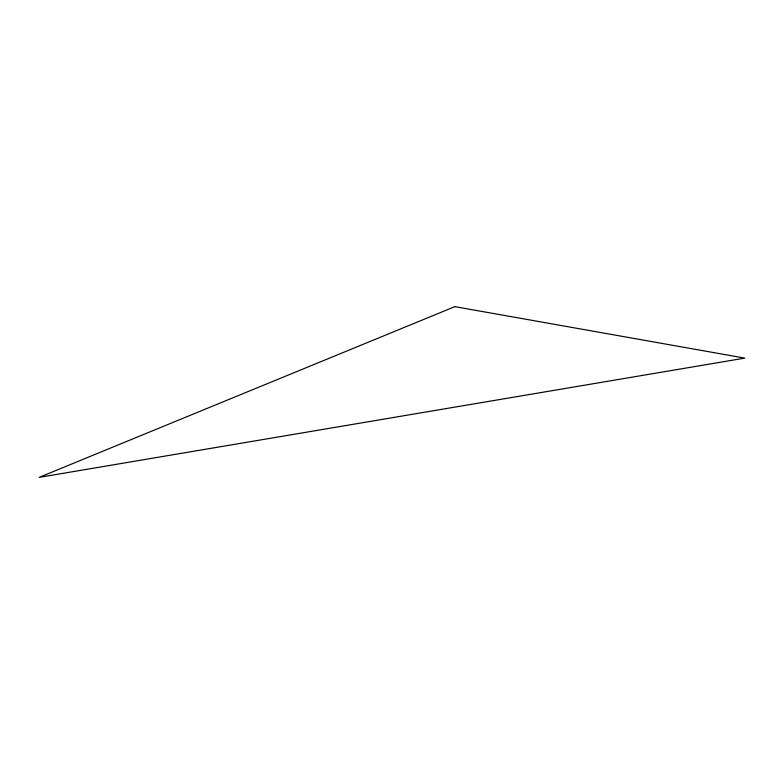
<?xml version="1.0" encoding="UTF-8"?>
<svg xmlns="http://www.w3.org/2000/svg" width="784" height="784" viewBox="0 0 784 784"><rect width="100%" height="100%" fill="white"/><g stroke="black" fill="none" stroke-linecap="round" stroke-linejoin="round"><path stroke-width="1.18" d="M454.867 306.642L39.2 477.358L744.8 358.121L454.867 306.642"/></g></svg>
